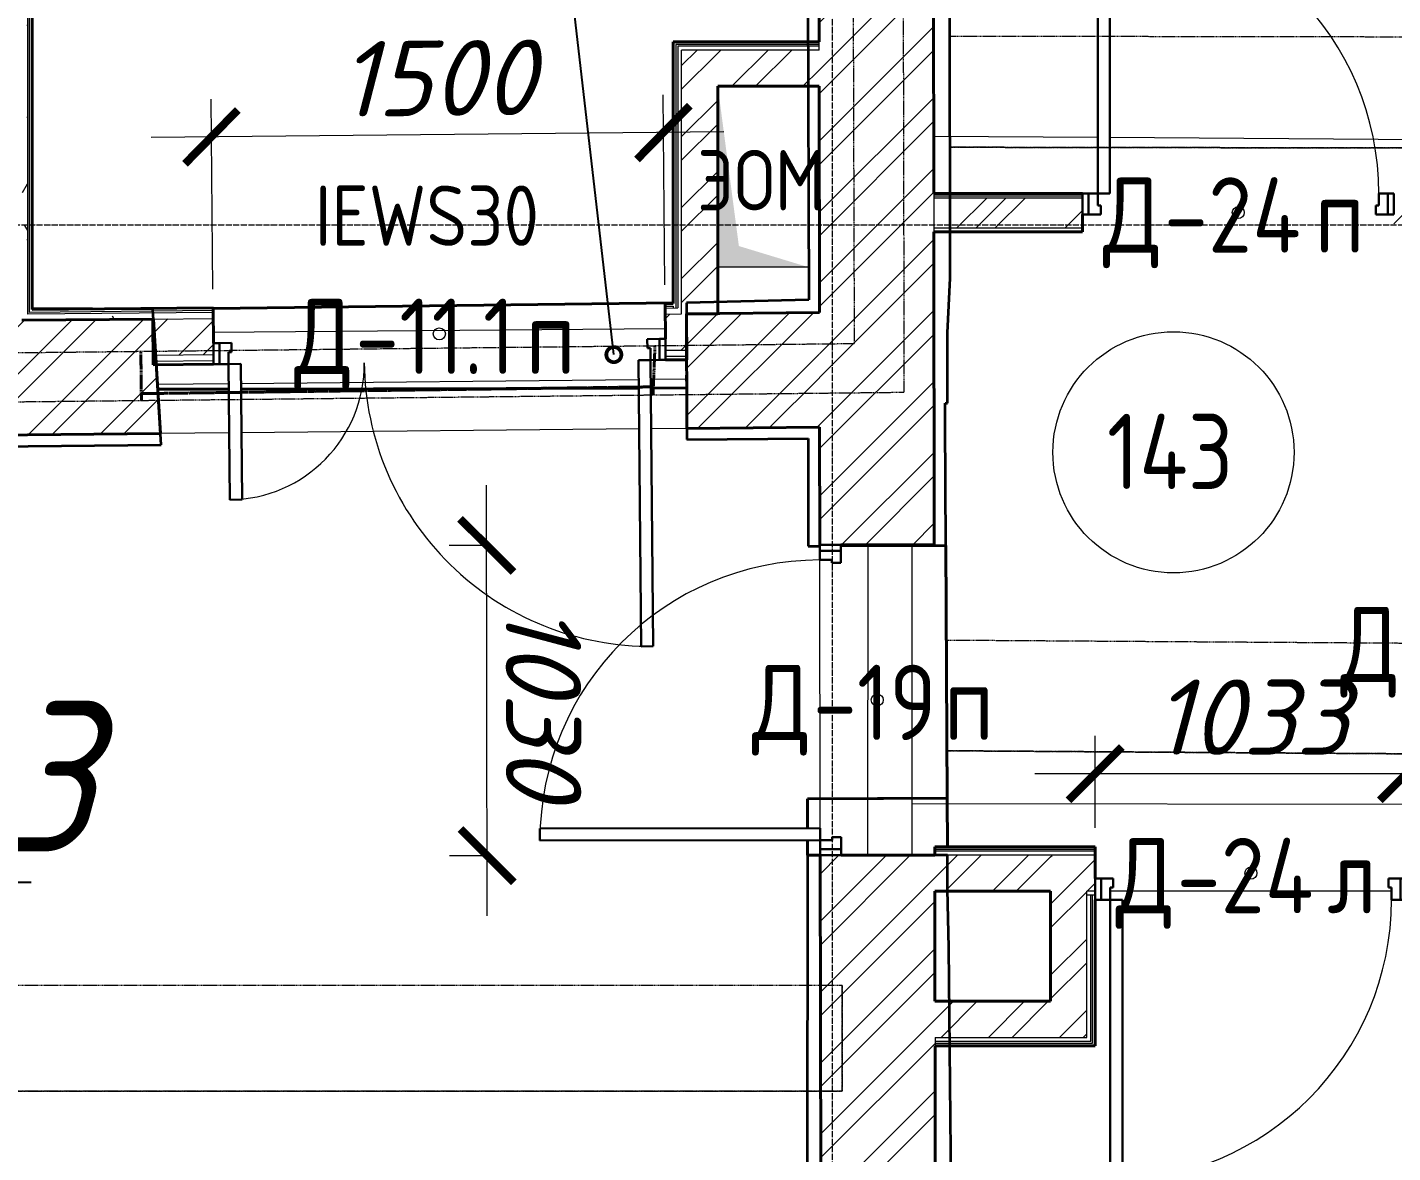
# Model space of a CAD drawing. Header units: millimetres. Extents: x 749182 to 2267578, y 70462 to 311449.
# Drawn here: x 2004959 to 2009489, y 85795 to 89529 of the extents above; entities that cross this region are included whole.
import ezdxf
from ezdxf import colors
from ezdxf.entities.mleader import LeaderData, LeaderLine
from ezdxf.math import Vec2, Vec3

# ---------------------------------------------------------------- set-up
doc = ezdxf.new("R2010")
doc.units = ezdxf.units.MM
for name, pattern in [('ADSK_Линия сетки', [25, 20, -2.5, 0, -2.5]), ('ADSK_Сверху', [4.5, 3, -1.5]), ('осеваяX2', [4, 2.5, -0.5, 0.5, -0.5])]:
    doc.linetypes.add(name, pattern=pattern)
doc.layers.get('Defpoints').update_dxf_attribs({"color": 255})
for name, color, linetype, lineweight in [('Аннотация', 7, 'Continuous', 9), ('Двери', 7, 'Continuous', 20), ('Каркас', 7, 'Continuous', 9), ('Марки дверей', 7, 'Continuous', 20), ('Марки помещений', 7, 'Continuous', 20), ('Оси', 165, 'осеваяX2', 13), ('Перекрытие', 7, 'Continuous', 18), ('Размер', 7, 'Continuous', 13), ('размеры', 7, 'Continuous', 9), ('Стены', 184, 'Continuous', 40), ('Стены внутренние', 7, 'Continuous', 18), ('Стены разрез', 7, 'Continuous', 35), ('Стены штриховка', 7, 'Continuous', 18), ('Узлы', 7, 'Continuous', 18)]:
    doc.layers.add(name, color=color, linetype=linetype, lineweight=lineweight)
doc.styles.add('GOST 2.304_new', font='isocpeur.ttf', dxfattribs={"width": 0.9, "oblique": 15})
doc.styles.add('GOST Common_1', font='GOST_Common.ttf', dxfattribs={"width": 0.9, "height": 250})
doc.styles.add('GOST Common_2', font='GOST_Common.ttf', dxfattribs={"width": 0.9, "height": 200})
doc.styles.add('М2', font='isocpeui.ttf')
doc.dimstyles.new('SPDS 1_100', dxfattribs={"dimscale": 100, "dimtxt": 2.5, "dimasz": 1.77, "dimexe": 1.25, "dimexo": 0.625, "dimtad": 1, "dimdec": 0, "dimrnd": 0.001, "dimzin": 9, "dimtxsty": 'М2', "dimblk": 'ARCHTICK', "dimcen": 2.5, "dimdle": 2, "dimclrt": 256, "dimadec": 0, "dimazin": 2, "dimtfac": 0.75, "dimtdec": 0, "dimtmove": 1, "dimatfit": 3, "dimfxl": 0, "dimtolj": 1, "dimlwd": 9, "dimlwe": 9, "dimarcsym": 0})
pattern_1 = [(45, (1958220.23, 75616.62), (-117.8655, 117.8655), []), (45, (1958298.8, 75616.62), (-117.8655, 117.8655), [])]
pattern_2 = [(0, (1958220.23, 75616.62), (406.4, 101.6), [33.528, -271.272, 33.528, -271.272, -1625.6]), (0, (1958220.23, 75616.62), (406.4, 101.6), [-609.6, 33.528, -576.072, 33.528, -271.272, -711.2]), (0, (1958220.23, 75616.62), (406.4, 101.6), [-1524, 33.528, -169.672, 33.528, -474.472]), (120, (1958372.63, 75667.42), (-291.18818, 301.15272), [33.528, -271.272, 33.528, -271.272, -1625.6]), (120, (1958372.63, 75667.42), (-291.18818, 301.15272), [-609.6, 33.528, -576.072, 33.528, -271.272, -711.2]), (120, (1958372.63, 75667.42), (-291.18818, 301.15272), [-1524, 33.528, -169.672, 33.528, -474.472]), (240, (1958423.43, 75870.62), (-115.21182, -402.75272), [33.528, -271.272, 33.528, -271.272, -1625.6]), (240, (1958423.43, 75870.62), (-115.21182, -402.75272), [-609.6, 33.528, -576.072, 33.528, -271.272, -711.2]), (240, (1958423.43, 75870.62), (-115.21182, -402.75272), [-1524, 33.528, -169.672, 33.528, -474.472])]

# ---------------------------------------------------------------- blocks, each defined once
blk = doc.blocks.new('Существующие стены 2 этаж - Существующие стены 2 этаж-699583-01 План 1-го этажа маркировочный')
at = {"layer": 'Стены', "color": 254, "linetype": 'ADSK_Сверху', "true_color": 0xe8c5d7}
for p, q in [((47117, 12674.5), (47115.1, 12836.4)), ((47116.7, 12697), (47115.1, 12836.4)), ((48821.2, 12855.1), (48814.7, 12692.8)), ((48821.2, 12855.1), (48815.7, 12719.5)), ((48815.7, 12719.5), (47116.7, 12697)), ((47116.7, 12697), (48815.7, 12719.5)), ((47116.7, 12697), (47117, 12674.5)), ((48814.7, 12692.8), (48815.7, 12719.5))]:
    blk.add_line(p, q, dxfattribs=at)
blk = doc.blocks.new('ADSK_БалкаЖБ_Прямоугольная - 368х305мм-822055-01 План 1-го этажа маркировочный')
at = {"layer": 'Каркас', "color": 253, "linetype": 'ADSK_Сверху', "true_color": 0xb2b2b2}
for p, q in [((2917.7, 184), (-2917.7, 184)), ((2917.7, 184), (2917.7, -184)), ((-2917.7, -184), (2917.7, -184))]:
    blk.add_line(p, q, dxfattribs=at)
at = {"layer": 'Каркас', "color": 253, "linetype": 'ADSK_Сверху', "true_color": 0xaaaaaa}
for p, q in [((-2917.7, 184), (2917.7, 184)), ((2917.7, -184), (2917.7, 184)), ((-2917.7, -184), (2917.7, -184))]:
    blk.add_line(p, q, dxfattribs=at)
blk = doc.blocks.new('ADSK_БалкаЖБ_Прямоугольная - 366_4х293мм-822490-01 План 1-го этажа маркировочный')
at = {"layer": 'Каркас', "color": 253, "linetype": 'ADSK_Сверху', "true_color": 0xb2b2b2}
for p, q in [((2922.5, 183.2), (-2922.5, 183.2)), ((2922.5, 183.2), (2922.5, -183.2)), ((-2922.5, -183.2), (2922.5, -183.2))]:
    blk.add_line(p, q, dxfattribs=at)
at = {"layer": 'Каркас', "color": 253, "linetype": 'ADSK_Сверху', "true_color": 0xaaaaaa}
for p, q in [((-2922.5, 183.2), (2922.5, 183.2)), ((2922.5, -183.2), (2922.5, 183.2)), ((-2922.5, -183.2), (2922.5, -183.2))]:
    blk.add_line(p, q, dxfattribs=at)
blk = doc.blocks.new('Существующие стены 1 эт - Существующие стены 1 эт-653793-01 План 1-го этажа маркировочный')
at = {"layer": 'Стены'}
for p, q in [((47354.7, 12979.9), (48881.7, 12998)), ((47171.4, 12711.4), (47168.5, 12758.2)), ((48926.2, 12758.2), (48926.4, 12715.9)), ((47171.4, 12711.4), (47407.3, 12712)), ((47171.4, 12711.4), (47407.3, 12712)), ((47447.3, 12712.1), (48767.3, 12715.5)), ((47447.3, 12712.1), (48767.3, 12715.5)), ((48807.3, 12715.6), (48926.4, 12715.9)), ((48807.3, 12715.6), (48926.4, 12715.9)), ((49438.1, 12191.4), (49786.4, 12193.2)), ((49786.4, 12193.2), (49790.8, 11354.2)), ((49327.6, 11255), (49327.8, 11351.8)), ((49327.8, 11351.8), (49790.8, 11354.2)), ((49790.8, 11354.2), (49369.3, 11352)), ((49790.8, 11354.2), (49791.6, 11193.6)), ((49327.5, 11165), (49327.6, 11215)), ((49327.5, 11165), (49369.5, 11165))]:
    blk.add_line(p, q, dxfattribs=at)
at = {"layer": 'Стены разрез'}
for p, q in [((46754.6, 12979.9), (46753.5, 20347.9)), ((49327.5, 14426.6), (49331.8, 13008.7)), ((49800.7, 13080.2), (49799.8, 14375.2)), ((49791.8, 12898.8), (49800.7, 13080.2)), ((49331.8, 13008.7), (48925.5, 12998.5)), ((47154.9, 12977.5), (46754.6, 12979.9)), ((47182.8, 12527.4), (47154.9, 12977.5)), ((48925.5, 12998.5), (48926.9, 12544.6)), ((49791.8, 12665.9), (49791.8, 12898.8)), ((49784.3, 12602.9), (49784.3, 12665.9)), ((49784.3, 12665.9), (49791.8, 12665.9)), ((49786.4, 12193.2), (49784.3, 12602.9)), ((45141.2, 12507.4), (47182.8, 12527.4)), ((48926.9, 12544.6), (49329.7, 12548.5)), ((49329.7, 12548.5), (49329.1, 12190.8)), ((49329.1, 12190.8), (49368.1, 12191)), ((49438.1, 12191.4), (49786.4, 12193.2)), ((49327.5, 11165), (49324.3, 9121.6)), ((49369.5, 11165), (49327.5, 11165)), ((49791.7, 11165.6), (49439.5, 11165.1)), ((49792.3, 11051.9), (49791.7, 11165.6)), ((49796, 10859), (49792.3, 11051.9)), ((49814.8, 9117.3), (49796, 10859))]:
    blk.add_line(p, q, dxfattribs=at)
blk = doc.blocks.new('AC_Дверь_Двупольная_Стальная - Д-11_1п 1500х2200h-2039750-01 План 1-го этажа маркировочный')
at = {"layer": 'Двери', "lineweight": 30}
for p, q in [((-700, 1043.5), (-660, 1043.5)), ((-700, 93.5), (-700, 1043.5)), ((-660, 1043.5), (-660, 93.5)), ((700, 543.5), (660, 543.5)), ((660, 543.5), (660, 93.5)), ((700, 93.5), (700, 543.5)), ((-750, 93.5), (-730, 93.5)), ((-750, 23.5), (-750, 93.5)), ((-730, 93.5), (-700, 93.5)), ((-730, 23.5), (-730, 93.5)), ((-730, 93.5), (-730, 23.5)), ((-660, 93.5), (-700, 93.5)), ((-700, 93.5), (-700, 53.5)), ((660, 93.5), (700, 93.5)), ((730, 93.5), (700, 93.5)), ((700, 93.5), (700, 53.5)), ((730, 23.5), (730, 93.5)), ((750, 93.5), (730, 93.5)), ((730, 93.5), (730, 23.5)), ((750, 23.5), (750, 93.5)), ((-700, 53.5), (-690, 53.5)), ((-690, 53.5), (-690, 23.5)), ((700, 53.5), (690, 53.5)), ((690, 53.5), (690, 23.5)), ((-730, 23.5), (-750, 23.5)), ((-690, 23.5), (-730, 23.5)), ((690, 23.5), (730, 23.5)), ((730, 23.5), (750, 23.5))]:
    blk.add_line(p, q, dxfattribs=at)
at = {"layer": 'Двери'}
for centre, radius, start, end in [((-700, 93.5), 950, 360, 90), ((700, 93.5), 450, 90, 180)]:
    blk.add_arc(centre, radius, start, end, dxfattribs=at)
blk = doc.blocks.new('AC_Дверь_Однопольная_Стальная - Д-19п 1030х2200h-1983139-01 План 1-го этажа маркировочный')
at = {"layer": 'Двери', "lineweight": 30}
for p, q in [((-465, 1120), (-425, 1120)), ((-465, 190), (-465, 1120)), ((-425, 1120), (-425, 190)), ((-515, 190), (-495, 190)), ((-515, 120), (-515, 190)), ((-495, 190), (-465, 190)), ((-495, 120), (-495, 190)), ((-495, 190), (-495, 120)), ((-425, 190), (-465, 190)), ((-465, 190), (-465, 150)), ((465, 190), (495, 190)), ((465, 150), (465, 190)), ((495, 190), (495, 120)), ((495, 190), (515, 190)), ((495, 120), (495, 190)), ((515, 190), (515, 120)), ((-465, 150), (-455, 150)), ((-455, 150), (-455, 120)), ((455, 150), (465, 150)), ((455, 120), (455, 150)), ((-495, 120), (-515, 120)), ((-455, 120), (-495, 120)), ((495, 120), (455, 120)), ((515, 120), (495, 120))]:
    blk.add_line(p, q, dxfattribs=at)
at = {"layer": 'Двери'}
blk.add_arc((-465, 190), 930, 0, 90, dxfattribs=at)
blk = doc.blocks.new('AC_Дверь_Однопольная_Стальная - Д-24п 1033х2200h-1983230-01 План 1-го этажа маркировочный')
at = {"layer": 'Двери', "lineweight": 30}
for p, q in [((-466.5, 996.5), (-426.5, 996.5)), ((-466.5, 63.5), (-466.5, 996.5)), ((-426.5, 996.5), (-426.5, 63.5)), ((-516.5, 63.5), (-496.5, 63.5)), ((-516.5, -6.5), (-516.5, 63.5)), ((-496.5, 63.5), (-466.5, 63.5)), ((-496.5, -6.5), (-496.5, 63.5)), ((-496.5, 63.5), (-496.5, -6.5)), ((-426.5, 63.5), (-466.5, 63.5)), ((-466.5, 63.5), (-466.5, 23.5)), ((466.5, 63.5), (496.5, 63.5)), ((466.5, 23.5), (466.5, 63.5)), ((496.5, 63.5), (496.5, -6.5)), ((496.5, 63.5), (516.5, 63.5)), ((496.5, -6.5), (496.5, 63.5)), ((516.5, 63.5), (516.5, -6.5)), ((-466.5, 23.5), (-456.5, 23.5)), ((-456.5, 23.5), (-456.5, -6.5)), ((456.5, 23.5), (466.5, 23.5)), ((456.5, -6.5), (456.5, 23.5)), ((-496.5, -6.5), (-516.5, -6.5)), ((-456.5, -6.5), (-496.5, -6.5)), ((496.5, -6.5), (456.5, -6.5)), ((516.5, -6.5), (496.5, -6.5))]:
    blk.add_line(p, q, dxfattribs=at)
at = {"layer": 'Двери'}
blk.add_arc((-466.5, 63.5), 933, 0, 90, dxfattribs=at)
blk = doc.blocks.new('AC_Дверь_Однопольная_Стальная - Д-24л 1033х2200h-1983226-01 План 1-го этажа маркировочный')
at = {"layer": 'Двери', "lineweight": 30}
for p, q in [((466.5, 1021), (426.5, 1021)), ((426.5, 1021), (426.5, 88)), ((466.5, 88), (466.5, 1021)), ((-496.5, 88), (-516.5, 88)), ((-516.5, 88), (-516.5, 18)), ((-466.5, 88), (-496.5, 88)), ((-496.5, 88), (-496.5, 18)), ((-496.5, 18), (-496.5, 88)), ((-466.5, 48), (-466.5, 88)), ((-456.5, 48), (-466.5, 48)), ((-456.5, 18), (-456.5, 48)), ((426.5, 88), (466.5, 88)), ((466.5, 48), (456.5, 48)), ((456.5, 48), (456.5, 18)), ((496.5, 88), (466.5, 88)), ((466.5, 88), (466.5, 48)), ((496.5, 18), (496.5, 88)), ((516.5, 88), (496.5, 88)), ((496.5, 88), (496.5, 18)), ((516.5, 18), (516.5, 88)), ((-516.5, 18), (-496.5, 18)), ((-496.5, 18), (-456.5, 18)), ((456.5, 18), (496.5, 18)), ((496.5, 18), (516.5, 18))]:
    blk.add_line(p, q, dxfattribs=at)
at = {"layer": 'Двери'}
blk.add_arc((466.5, 88), 933, 90, 180, dxfattribs=at)
blk = doc.blocks.new('ADSK_Марка_Помещение_ОдноЗначение - Номер-247393-01 План 1-го этажа маркировочный')
at = {"layer": 'Марки помещений'}
blk.add_circle((0, 0), 4, dxfattribs=at)
blk = doc.blocks.new('ADSK_Марка_Дверь - Марка типа и комментарии-2020407-01 План 1-го этажа маркировочный')
at = {"layer": 'Марки дверей', "lineweight": 9}
blk.add_circle((0, 0), 0.2, dxfattribs=at)
blk = doc.blocks.new('_ArchTick')
at = {"color": 0, "linetype": 'ByBlock', "const_width": 0.15}
blk.add_lwpolyline([(-0.5, -0.5), (0.5, 0.5)], dxfattribs=at)
blk = doc.blocks.new('*D2923')
at = {"layer": 'Defpoints', "color": 0, "lineweight": 20, "transparency": 16777216}
for p in [(2006483.1, 87810.1), (2006558.3, 87810.2), (2006559.8, 86780.2)]:
    blk.add_point(p, dxfattribs=at)
at = {"layer": 'размеры', "color": 0, "lineweight": 9, "transparency": 16777216}
for p, q in [((2006484.9, 86580.1), (2006482.8, 88010.1)), ((2006495.8, 87810.1), (2006358.1, 87809.9)), ((2006497.3, 86780.1), (2006359.6, 86779.9))]:
    blk.add_line(p, q, dxfattribs=at)
at = {"layer": 'размеры', "color": 0, "lineweight": 9, "transparency": 16777216, "xscale": 177, "yscale": 177, "zscale": 177}
for p, rotation in [((2006483.1, 87810.1), 90.08089865503884), ((2006484.6, 86780.1), 270.0808986550388)]:
    blk.add_blockref('_ArchTick', p, dxfattribs=dict(at, rotation=rotation))
at = {"layer": 'размеры', "lineweight": 20, "transparency": 16777216, "insert": (2006671.3, 87295.4), "char_height": 250, "width": 560.473, "attachment_point": 5, "rotation": 270.0809, "style": 'М2'}
blk.add_mtext('\\A1;1030', dxfattribs=at)
blk = doc.blocks.new('*D2924')
at = {"layer": 'Defpoints', "color": 0, "lineweight": 20, "transparency": 16777216}
for p in [(2005569.5, 89165.8), (2005574.9, 88598.1), (2007074.9, 88612.5)]:
    blk.add_point(p, dxfattribs=at)
at = {"layer": 'размеры', "color": 0, "lineweight": 9, "transparency": 16777216}
for p, q in [((2007074.3, 88675), (2007068.2, 89305.2)), ((2005574.3, 88660.6), (2005568.3, 89290.8)), ((2007269.4, 89182.1), (2005369.5, 89163.9))]:
    blk.add_line(p, q, dxfattribs=at)
at = {"layer": 'размеры', "color": 0, "lineweight": 9, "transparency": 16777216, "xscale": 177, "yscale": 177, "zscale": 177}
for p, rotation in [((2005569.5, 89165.8), 180.5492755353322), ((2007069.4, 89180.2), 0.5492755353322298)]:
    blk.add_blockref('_ArchTick', p, dxfattribs=dict(at, rotation=rotation))
at = {"layer": 'размеры', "lineweight": 20, "transparency": 16777216, "insert": (2006317.7, 89360.5), "char_height": 250, "width": 560.473, "attachment_point": 5, "rotation": 0.5493, "style": 'М2'}
blk.add_mtext('\\A1;1500', dxfattribs=at)
blk = doc.blocks.new('*D2928')
at = {"layer": 'Defpoints', "color": 0, "lineweight": 20, "transparency": 16777216}
for p in [(2009535.4, 87052.5), (2008502.4, 86810.2), (2009535.4, 86810.2)]:
    blk.add_point(p, dxfattribs=at)
at = {"layer": 'размеры', "color": 0, "lineweight": 9, "transparency": 16777216}
for p, q in [((2008502.4, 86872.7), (2008502.4, 87177.5)), ((2009535.4, 86872.7), (2009535.4, 87177.5)), ((2008302.4, 87052.5), (2009735.4, 87052.5))]:
    blk.add_line(p, q, dxfattribs=at)
at = {"layer": 'размеры', "color": 0, "lineweight": 9, "transparency": 16777216, "xscale": 177, "yscale": 177, "zscale": 177, "rotation": 180}
blk.add_blockref('_ArchTick', (2008502.4, 87052.5), dxfattribs=at)
at = {"layer": 'размеры', "color": 0, "lineweight": 9, "transparency": 16777216, "xscale": 177, "yscale": 177, "zscale": 177}
blk.add_blockref('_ArchTick', (2009535.4, 87052.5), dxfattribs=at)
at = {"layer": 'размеры', "lineweight": 20, "transparency": 16777216, "insert": (2009018.9, 87240), "char_height": 250, "width": 560.473, "attachment_point": 5, "style": 'М2'}
blk.add_mtext('\\A1;1033', dxfattribs=at)
blk = doc.blocks.new('_DotSmall')
at = {"color": 0, "linetype": 'ByBlock', "lineweight": 35, "const_width": 0.5}
blk.add_lwpolyline([(-0.0625, 0, 1), (0.0625, 0, 1)], format="xyb", close=True, dxfattribs=at)

msp = doc.modelspace()

# ---------------------------------------------------------------- hatches: boundary and pattern name
at = {"layer": 'Стены внутренние', "lineweight": 9}
h = msp.add_hatch(dxfattribs=at)
h.set_pattern_fill('FP_2', color=256, style=0, pattern_type=2)
h.set_pattern_definition(pattern_2)
h.paths.add_polyline_path([(2004940.078, 88557.0283), (2004960.078, 88557.2201), (2004960.078, 92353.0784), (2004940.078, 92353.0784), (2004940.078, 88561.2186)])
h = msp.add_hatch(dxfattribs=at)
h.set_pattern_fill('FP_1', color=256, style=0, pattern_type=2)
h.set_pattern_definition(pattern_1)
h.paths.add_polyline_path([(2007891.2816, 84658.9208), (2007972.766, 84658.9208), (2007969.768, 86782.1863), (2007589.7689, 86781.2932), (2007592.7656, 84658.9208), (2007771.8331, 84658.9208)])
h.paths.add_polyline_path([(2007588.3141, 87811.6487), (2007968.3137, 87812.1853), (2007965.2278, 89997.7484), (2007585.2282, 89997.2119), (2007588.3141, 87811.7476)])
h.paths.add_polyline_path([(2007583.9438, 90906.8983), (2007963.9429, 90907.7917), (2007961.93, 92268.6751), (2007582.0218, 92268.1387), (2007583.8823, 90950.4555)])
h = msp.add_hatch(dxfattribs=at)
h.set_pattern_fill('FP_1', color=256, style=0, pattern_type=2)
h.set_pattern_definition(pattern_1)
h.paths.add_polyline_path([(2007129.8845, 88578.0219), (2007178.6131, 88578.4891), (2007249.8845, 88579.1723), (2007249.8845, 89453.4766), (2007129.8845, 89453.4766), (2007129.8845, 88578.1767)])
h = msp.add_hatch(dxfattribs=at)
h.set_pattern_fill('FP_1', color=256, style=0, pattern_type=2)
h.set_pattern_definition(pattern_1)
h.paths.add_polyline_path([(2007586.1654, 89333.4766), (2007585.2282, 89453.4766), (2007249.8845, 89453.4766), (2007249.8845, 89333.4766), (2007585.9959, 89333.4766)])
h = msp.add_hatch(dxfattribs=at)
h.set_pattern_fill('FP_6', color=256, style=0, pattern_type=2)
h.set_pattern_definition([(45, (1958220.23, 75616.62), (-179.6051, 179.6051), []), (45, (1958283.73, 75616.62), (0, 359.2102), []), (45, (1958156.73, 75616.62), (0, 359.2102), [])])
h.paths.add_polyline_path([(2009708.9484, 88862.8358), (2009713.4637, 88862.8358), (2009713.4637, 88962.8358), (2009493.4637, 88962.8358), (2009493.4637, 88862.8358), (2009703.4637, 88862.8358)])
h.paths.add_polyline_path([(2007966.8303, 88862.8358), (2008460.4637, 88862.8358), (2008460.4637, 88962.8358), (2007966.6891, 88962.8358)])
h = msp.add_hatch(dxfattribs=at)
h.set_pattern_fill('FP_1', color=256, style=0, pattern_type=2)
h.set_pattern_definition(pattern_1)
h.paths.add_polyline_path([(2004179.6786, 88169.7209), (2005400.7513, 88181.4273), (2005377.1618, 88561.2186), (2004176.0357, 88549.7035), (2004179.3654, 88202.3941)])
h.paths.add_polyline_path([(2007147.0409, 88198.1689), (2007587.7624, 88202.3941), (2007586.1654, 88582.3963), (2007145.8031, 88578.1745), (2007147.0271, 88202.3941)])
h = msp.add_hatch(dxfattribs=at)
h.set_pattern_fill('FP_2', color=256, style=0, pattern_type=2)
h.set_pattern_definition(pattern_2)
h.paths.add_polyline_path([(2004960.078, 88557.2201), (2005375.2643, 88562.268), (2005375.0828, 88581.1996), (2004960.078, 88577.221), (2004960.078, 88558.7908)])
h = msp.add_hatch(dxfattribs=at)
h.set_pattern_fill('FP_1', color=256, style=0, pattern_type=2)
h.set_pattern_definition(pattern_1)
h.paths.add_polyline_path([(2005384.6111, 88441.2845), (2005576.4157, 88443.1234), (2005575.2653, 88563.1178), (2005377.1618, 88561.2186), (2005384.3155, 88446.0439)])
h.paths.add_polyline_path([(2007076.3468, 88457.5031), (2007146.1939, 88458.1728), (2007145.6826, 88578.1734), (2007075.1964, 88577.4976), (2007075.9825, 88495.5014)])
h = msp.add_hatch(dxfattribs=at)
h.set_pattern_fill('FP_1', color=256, style=0, pattern_type=2)
h.set_pattern_definition(pattern_1)
h.paths.add_polyline_path([(2007970.4528, 86662.1863), (2008354.3525, 86662.1863), (2008354.3525, 86782.1863), (2007969.7693, 86781.2932), (2007969.9375, 86662.1863)])
h = msp.add_hatch(dxfattribs=at)
h.set_pattern_fill('FP_1', color=256, style=0, pattern_type=2)
h.set_pattern_definition(pattern_1)
h.paths.add_polyline_path([(2008474.3525, 86177.1863), (2008474.3525, 86782.1863), (2008354.3525, 86781.2932), (2008354.3525, 86177.1863)])
h = msp.add_hatch(dxfattribs=at)
h.set_pattern_fill('FP_1', color=256, style=0, pattern_type=2)
h.set_pattern_definition(pattern_1)
h.paths.add_polyline_path([(2011390.5708, 86662.1863), (2011510.5708, 86662.1863), (2011510.5708, 86782.1863), (2009535.3525, 86781.2932), (2009535.3525, 86662.1863), (2011381.0493, 86662.1863)])
h.paths.add_polyline_path([(2008474.3525, 86662.1863), (2008502.3525, 86662.1863), (2008502.3525, 86782.1863), (2008474.3525, 86781.2932)])
h = msp.add_hatch(dxfattribs=at)
h.set_pattern_fill('FP_1', color=256, style=0, pattern_type=2)
h.set_pattern_definition(pattern_1)
h.paths.add_polyline_path([(2008315.531, 86177.1863), (2008354.3525, 86177.1863), (2008354.3525, 86297.1863), (2007970.4528, 86297.1863), (2007970.6406, 86177.1863), (2008035.0418, 86177.1863)])
at = {"layer": 'Узлы', "true_color": 0x808080}
msp.add_hatch(color=8, dxfattribs=at).paths.add_polyline_path([(2007547.7066, 88733.4766), (2007547.7066, 88734.1385), (2007319.8119, 88803.404), (2007249.8845, 89333.4766), (2007249.8845, 88733.4766), (2007319.8119, 88733.4766)])

# ---------------------------------------------------------------- linework, layer by layer
at = {"layer": 'Каркас', "color": 253, "linetype": 'ADSK_Сверху', "true_color": 0xb2b2b2}
for p, q in [((2007662.2038, 86348.9762), (2000303.7052, 86348.9762)), ((2007662.2038, 86348.9762), (2007662.2038, 85998.9762)), ((2000303.7052, 85998.9762), (2007662.2038, 85998.9762))]:
    msp.add_line(p, q, dxfattribs=at)
at = {"layer": 'Каркас', "color": 253, "linetype": 'ADSK_Сверху', "true_color": 0xaaaaaa}
for p, q in [((2007662.2038, 86348.9762), (2000303.7052, 86348.9762)), ((2007662.2038, 85998.9762), (2007662.2038, 86348.9762)), ((2007662.2038, 85998.9762), (2000303.7052, 85998.9762))]:
    msp.add_line(p, q, dxfattribs=at)
at = {"layer": 'Оси', "linetype": 'ADSK_Линия сетки'}
for p, q in [((2007630.1361, 71313.2448), (2007630.1361, 120151.4054)), ((1947134.001, 88873.407), (2015361.944, 88873.407))]:
    msp.add_line(p, q, dxfattribs=at)
at = {"layer": 'Перекрытие', "linetype": 'ADSK_Сверху'}
for p, q in [((2007679.1053, 96105.6396), (2007702.5071, 88478.9815)), ((2007868.8191, 88318.4236), (2007853.4535, 95803.6647)), ((2007702.5071, 88478.9815), (2004824.8759, 88447.4484)), ((2004178.6343, 88278.6502), (2007868.8191, 88318.4236))]:
    msp.add_line(p, q, dxfattribs=at)
at = {"layer": 'Перекрытие'}
for p, q in [((2007549.8845, 89333.4766), (2007549.8845, 88733.4766)), ((2007966.3986, 89168.5587), (2008510.4637, 89164.8534)), ((2008550.4637, 89164.5809), (2013924.175, 89127.9836)), ((2007549.8845, 88733.4766), (2007249.8845, 88733.4766)), ((2005575.7013, 88517.636), (2007075.6556, 88529.5998)), ((2006987.2809, 88359.6309), (2005667.3446, 88346.658)), ((2007146.5098, 88361.1958), (2007027.279, 88360.024)), ((2005627.3466, 88346.2649), (2005390.6574, 88343.9386)), ((2005628.9059, 88183.6146), (2005400.7513, 88181.4273)), ((2006988.8434, 88196.6523), (2005668.9041, 88183.9981)), ((2007147.0409, 88198.1689), (2007028.8416, 88197.0358)), ((2007747.7343, 86781.8728), (2007749.3346, 87811.8761)), ((2007894.1518, 87812.0806), (2007893.2385, 86782.0782)), ((2007589.6413, 86871.6497), (2007588.3847, 87761.6488)), ((2009701.4637, 86949.4362), (2007893.389, 86951.805)), ((2009485.3525, 86662.1863), (2008552.3525, 86662.1863))]:
    msp.add_line(p, q, dxfattribs=at)
at = {"layer": 'Стены внутренние', "lineweight": 40}
for p, q in [((2004975.078, 88592.3655), (2004975.078, 92325.0784)), ((2007581.9414, 92325.0784), (2007585.9564, 89481.4766)), ((2007966.6679, 88977.8358), (2007962.1135, 92203.407)), ((2007101.8845, 89481.4766), (2007101.8845, 88612.7551)), ((2007585.9564, 89481.4766), (2007101.8845, 89481.4766)), ((2007249.8845, 88578.4629), (2007249.8845, 89333.4766)), ((2007249.8845, 89333.4766), (2007586.1654, 89333.4766)), ((2007586.1654, 89333.4766), (2007587.2258, 88582.4064)), ((2008460.4637, 88977.8358), (2007966.6679, 88977.8358)), ((2008460.4637, 88850.8358), (2008460.4637, 88907.8358)), ((2007966.8472, 88850.8358), (2008460.4637, 88850.8358)), ((2007968.3137, 87812.1853), (2007966.8472, 88850.8358)), ((2005574.9298, 88598.1162), (2004975.078, 88592.3655)), ((2005576.0514, 88481.1216), (2005574.9298, 88598.1162)), ((2007101.8845, 88612.7551), (2007074.8609, 88612.496)), ((2007074.8609, 88612.496), (2007075.9825, 88495.5014)), ((2007587.2258, 88582.4064), (2007145.8031, 88578.1745)), ((2007145.8031, 88578.1745), (2007147.0409, 88198.1689)), ((2007146.0268, 88578.4629), (2007249.8845, 88578.4629)), ((2007147.4867, 88426.1837), (2007146.0268, 88578.4629)), ((2004940.078, 88557.0283), (2005377.1618, 88561.2186)), ((2005375.2745, 88561.2005), (2005376.7317, 88409.2075)), ((2005400.7513, 88181.4273), (2005377.1618, 88561.2186)), ((2005376.7317, 88409.2075), (2005576.7225, 88411.1248)), ((2007076.6535, 88425.5046), (2007147.4867, 88426.1837)), ((2003517.1099, 88163.3689), (2005400.7513, 88181.4273)), ((2007147.0409, 88198.1689), (2007587.7624, 88202.3941)), ((2007587.7624, 88202.3941), (2007588.3141, 87811.6487)), ((2007658.314, 87811.7476), (2007968.3137, 87812.1853)), ((2007589.7684, 86781.6498), (2007591.2909, 85703.3941)), ((2007969.768, 86782.1863), (2007659.7683, 86781.7486)), ((2008502.3525, 86810.1863), (2007969.7285, 86810.1863)), ((2007969.7285, 86810.1863), (2007969.768, 86782.1863)), ((2008502.3525, 86704.1863), (2008502.3525, 86810.1863)), ((2007969.9375, 86662.1863), (2008354.3525, 86662.1863)), ((2007970.4528, 86297.1863), (2007969.9375, 86662.1863)), ((2008354.3525, 86662.1863), (2008354.3525, 86297.1863)), ((2008502.3525, 86149.1863), (2008502.3525, 86634.1863)), ((2008354.3525, 86297.1863), (2007970.4528, 86297.1863)), ((2007970.6618, 86149.1863), (2008502.3525, 86149.1863)), ((2007972.766, 84658.9208), (2007970.6618, 86149.1863))]:
    msp.add_line(p, q, dxfattribs=at)
at = {"layer": 'Стены штриховка'}
for p, q in [((2004960.078, 88577.221), (2004960.078, 92353.0784)), ((2004966.078, 88583.2788), (2004966.078, 92334.0784)), ((2007110.8845, 89472.4766), (2007110.8845, 88597.8407)), ((2007585.9691, 89472.4766), (2007110.8845, 89472.4766)), ((2007116.8845, 89466.4766), (2007116.8845, 88597.8982)), ((2007585.9776, 89466.4766), (2007116.8845, 89466.4766)), ((2007585.9959, 89453.4766), (2007129.8845, 89453.4766)), ((2007129.8845, 88578.0219), (2007129.8845, 89453.4766)), ((2007585.9959, 89453.4766), (2007585.9564, 89481.4766)), ((2007966.6679, 88977.8358), (2007966.8472, 88850.8358)), ((2008460.4637, 88968.8358), (2007966.6806, 88968.8358)), ((2008460.4637, 88962.8358), (2007966.6891, 88962.8358)), ((2008460.4637, 88862.8358), (2007966.8303, 88862.8358)), ((2008460.4637, 88852.8358), (2007966.8444, 88852.8358)), ((2005575.0736, 88583.1169), (2004960.078, 88577.221)), ((2005575.0161, 88589.1166), (2004966.078, 88583.2788)), ((2005375.0828, 88581.1996), (2005375.2745, 88561.2005)), ((2007074.9471, 88603.4964), (2007101.8845, 88603.7547)), ((2007075.0047, 88597.4967), (2007116.8845, 88597.8982)), ((2007075.1964, 88577.4976), (2007129.8845, 88578.0219)), ((2007101.8845, 88603.7547), (2007101.8845, 88597.7544)), ((2005377.1618, 88561.2186), (2005575.2653, 88563.1178)), ((2005376.4249, 88441.206), (2005576.4157, 88443.1234)), ((2007076.3468, 88457.5031), (2007147.1799, 88458.1822)), ((2005376.6166, 88421.207), (2005576.6074, 88423.1243)), ((2005376.7125, 88411.2074), (2005576.7033, 88413.1247)), ((2007076.5385, 88437.504), (2007147.3717, 88438.1831)), ((2007076.6344, 88427.5045), (2007147.4675, 88428.1836)), ((2008502.3525, 86801.1863), (2007969.7412, 86801.1863)), ((2008502.3525, 86795.1863), (2007969.7497, 86795.1863)), ((2008502.3525, 86782.1863), (2007969.768, 86782.1863)), ((2008474.3525, 86177.1863), (2008474.3525, 86662.1863)), ((2008502.3525, 86662.1863), (2008474.3525, 86662.1863)), ((2008502.3525, 86649.1863), (2008474.3525, 86649.1863)), ((2008487.3525, 86164.1863), (2008487.3525, 86649.1863)), ((2008493.3525, 86158.1863), (2008493.3525, 86649.1863)), ((2007970.6223, 86177.1863), (2008474.3525, 86177.1863)), ((2007970.6223, 86177.1863), (2007970.6618, 86149.1863)), ((2007970.6406, 86164.1863), (2008487.3525, 86164.1863)), ((2007970.6491, 86158.1863), (2008493.3525, 86158.1863))]:
    msp.add_line(p, q, dxfattribs=at)

# ---------------------------------------------------------------- block references
at = {"layer": 'Двери'}
msp.add_blockref('AC_Дверь_Однопольная_Стальная - Д-24п 1033х2200h-1983230-01 План 1-го этажа маркировочный', (2008976.9637, 88914.3358), dxfattribs=at)
for name, p, rotation in [('AC_Дверь_Двупольная_Стальная - Д-11_1п 1500х2200h-2039750-01 План 1-го этажа маркировочный', (2006325.7917, 88511.8104), 180.5492755352822), ('AC_Дверь_Однопольная_Стальная - Д-19п 1030х2200h-1983139-01 План 1-го этажа маркировочный', (2007779.0411, 87296.9175), 90.08089865158402), ('AC_Дверь_Однопольная_Стальная - Д-24л 1033х2200h-1983226-01 План 1-го этажа маркировочный', (2009018.8525, 86722.1863), 180)]:
    msp.add_blockref(name, p, dxfattribs=dict(at, rotation=rotation))
at = {"layer": 'Каркас', "color": 253, "linetype": 'ADSK_Сверху', "true_color": 0xaaaaaa}
for name, p, rotation in [('ADSK_БалкаЖБ_Прямоугольная - 368х305мм-822055-01 План 1-го этажа маркировочный', (2010938.1801, 89310.7689), 179.9112611248863), ('ADSK_БалкаЖБ_Прямоугольная - 366_4х293мм-822490-01 План 1-го этажа маркировочный', (2010931.6524, 87292.3122), 179.6201257942965)]:
    msp.add_blockref(name, p, dxfattribs=dict(at, rotation=rotation))
at = {"layer": 'Марки дверей', "xscale": 99.99999999999993, "yscale": 99.99999999999993, "zscale": 99.99999999999993}
for p in [(2008976.9637, 88914.3358), (2006325.7917, 88511.8104), (2007779.0411, 87296.9175), (2009018.8525, 86722.1863)]:
    msp.add_blockref('ADSK_Марка_Дверь - Марка типа и комментарии-2020407-01 План 1-го этажа маркировочный', p, dxfattribs=at)
at = {"layer": 'Марки помещений', "xscale": 99.99999999999993, "yscale": 99.99999999999993, "zscale": 99.99999999999993}
msp.add_blockref('ADSK_Марка_Помещение_ОдноЗначение - Номер-247393-01 План 1-го этажа маркировочный', (2008761.9331, 88118.8875), dxfattribs=at)
at = {"layer": 'Стены', "color": 254, "linetype": 'ADSK_Сверху', "true_color": 0xe8c5d7}
msp.add_blockref('Существующие стены 2 этаж - Существующие стены 2 этаж-699583-01 План 1-го этажа маркировочный', (1958220.2258, 75616.6187), dxfattribs=at)
at = {"layer": 'Стены', "color": 243, "true_color": 0xbb5389}
msp.add_blockref('Существующие стены 1 эт - Существующие стены 1 эт-653793-01 План 1-го этажа маркировочный', (1958220.2258, 75616.6187), dxfattribs=at)

# ---------------------------------------------------------------- texts
at = {"layer": 'Аннотация', "insert": (2007181.2485, 89121.8431), "char_height": 200, "width": 555.569438, "attachment_point": 1, "style": 'GOST Common_1'}
msp.add_mtext('ЭОМ', dxfattribs=at)
at = {"layer": 'Марки дверей', "lineweight": 9, "attachment_point": 1}
for s, insert, char_height, width, style in [('\\fGOST Common|b0|i0|c204|p34|;\\W.9;Д', (2008528.1345, 89031.3489), 250, 245.316375, 'GOST Common_2'), ('-24', (2008730.5407, 89031.3489), 250, 606.07575, 'GOST Common_2'), ('IEWS30', (2005912.5124, 89004.2244), 200, 959.619937, 'GOST Common_1'), ('\\fGOST Common|b0|i0|c204|p34|;\\W.9;п', (2009230.6032, 89031.3489), 250, 194.810062, 'GOST Common_2'), ('\\fGOST Common|b0|i0|c204|p34|;\\W.9;Д', (2005844.1124, 88628.8235), 250, 245.316375, 'GOST Common_2'), ('-11.1', (2006046.5186, 88628.8235), 250, 685.442812, 'GOST Common_2'), ('\\fGOST Common|b0|i0|c204|p34|;\\W.9;п', (2006612.0655, 88628.8235), 250, 194.810062, 'GOST Common_2'), ('\\fGOST Common|b0|i0|c204|p34|;\\W.9;Д', (2009316.1345, 87606.3489), 250, 245.316375, 'GOST Common_2'), ('\\fGOST Common|b0|i0|c204|p34|;\\W.9;Д', (2007363.0618, 87413.9306), 250, 245.316375, 'GOST Common_2'), ('-19', (2007565.468, 87413.9306), 250, 526.708687, 'GOST Common_2'), ('\\fGOST Common|b0|i0|c204|p34|;\\W.9;п', (2008000.0462, 87413.9306), 250, 194.810062, 'GOST Common_2'), ('\\fGOST Common|b0|i0|c204|p34|;\\W.9;Д', (2008570.0232, 86839.1994), 250, 245.316375, 'GOST Common_2'), ('-24', (2008772.4294, 86839.1994), 250, 606.07575, 'GOST Common_2'), ('\\fGOST Common|b0|i0|c204|p34|;\\W.9;л', (2009272.4919, 86839.1994), 250, 194.810062, 'GOST Common_2')]:
    msp.add_mtext(s, dxfattribs=dict(at, insert=insert, char_height=char_height, width=width, style=style))
at = {"layer": 'Марки помещений', "lineweight": 9, "insert": (2008540.9758, 88246.6126), "char_height": 250, "width": 548.35425, "attachment_point": 1, "style": 'GOST Common_2'}
msp.add_mtext('143', dxfattribs=at)

# ---------------------------------------------------------------- dimensions: what is measured, and where the dimension line sits
at = {"layer": 'размеры', "lineweight": 20}
for base, p1, p2, angle, picture, middle in [((2005569.4875, 89165.7885), (2007074.8609, 88612.496), (2005574.9298, 88598.1162), 0.5492755, '*D2924', (2006317.6556, 89360.4698)), ((2006483.1203, 87810.0882), (2006559.7694, 86780.1954), (2006558.3151, 87810.1944), 270.0808987, '*D2923', (2006671.3473, 87295.3535))]:
    dim = msp.add_linear_dim(base=base, p1=p1, p2=p2, angle=angle, dimstyle='SPDS 1_100', dxfattribs=at)
    dim.commit()
    dim.dimension.update_dxf_attribs({"geometry": picture, "text_midpoint": middle})
dim = msp.add_linear_dim(base=(2009535.3525, 87052.4685), p1=(2008502.3525, 86810.1863), p2=(2009535.3525, 86810.1863), dimstyle='SPDS 1_100', dxfattribs=at)
dim.commit()
dim.dimension.update_dxf_attribs({"geometry": '*D2928', "text_midpoint": (2009018.8525, 87239.9685)})

# ---------------------------------------------------------------- leaders
at = {"layer": 'Размер', "color": 20, "ltscale": 20}
ml = msp.add_multileader_mtext('Standard', dxfattribs=at)
ml.set_content('\\A1;РМ-2', color=20, style='GOST 2.304_new')
ml.set_leader_properties()
ml.set_arrow_properties(name='DOTSMALL')
ml.build(insert=Vec2(0, 0))
ml.multileader.update_dxf_attribs({"text_left_attachment_type": 6, "text_right_attachment_type": 6, "dogleg_length": 1, "arrow_head_size": 100})
ctx = ml.context
ctx.base_point, ctx.char_height, ctx.arrow_head_size, ctx.landing_gap_size, ctx.plane_origin = Vec3(2005168.7945, 89682.385), 500, 100, 0, Vec3(1983504.6746, 232291.6075)
ctx.left_attachment, ctx.right_attachment, ctx.text_align_type = 6, 6, 1
notes = []
notes.append((ctx, [(0, (1, 1, 0), (2006761.7437, 89682.385), (-1, 0), 20, [(0, [(2006904.9742, 88443.1148)], 0, [])])]))
ctx.mtext.insert, ctx.mtext.rotation, ctx.mtext.width, ctx.mtext.alignment, ctx.mtext.flow_direction = Vec3(2005955.2691, 90282.385), 6.283185307, 1286.674802, 2, 5
at = {"layer": 'Размер', "color": 210, "ltscale": 20}
ml = msp.add_multileader_mtext('Standard', dxfattribs=at)
ml.set_content('\\A1;РМ-3', color=210, style='GOST 2.304_new')
ml.set_leader_properties()
ml.set_arrow_properties(name='DOTSMALL')
ml.build(insert=Vec2(0, 0))
ml.multileader.update_dxf_attribs({"text_left_attachment_type": 6, "text_right_attachment_type": 6, "dogleg_length": 1, "arrow_head_size": 100})
ctx = ml.context
ctx.base_point, ctx.char_height, ctx.arrow_head_size, ctx.landing_gap_size, ctx.plane_origin = Vec3(2003672.3167, 86692.8639), 500, 100, 0, Vec3(1981603.0992, 229455.7387)
ctx.left_attachment, ctx.right_attachment, ctx.text_align_type = 6, 6, 1
notes.append((ctx, [(1, (1, 1, 0), (2003652.3167, 86692.8639), (1, 0), 20, [(0, [(2003173.7291, 88380.2422)], 0, [])])]))
ctx.mtext.insert, ctx.mtext.rotation, ctx.mtext.width, ctx.mtext.alignment, ctx.mtext.flow_direction = Vec3(2004458.7913, 87292.8639), 6.283185307, 1286.674802, 2, 5
for ctx, leaders in notes:
    for number, flags, end, landing, length, lines in leaders:
        leader = LeaderData()
        leader.index, (leader.has_last_leader_line, leader.has_dogleg_vector, leader.attachment_direction) = number, flags
        leader.last_leader_point, leader.dogleg_vector, leader.dogleg_length = Vec3(end), Vec3(landing), length
        for number, points, colour, breaks in lines:
            line = LeaderLine()
            line.index, line.vertices, line.color, line.breaks = number, Vec3.list(points), colors.encode_raw_color(colour), breaks
            leader.lines.append(line)
        ctx.leaders.append(leader)

doc.saveas('drawing.dxf')
